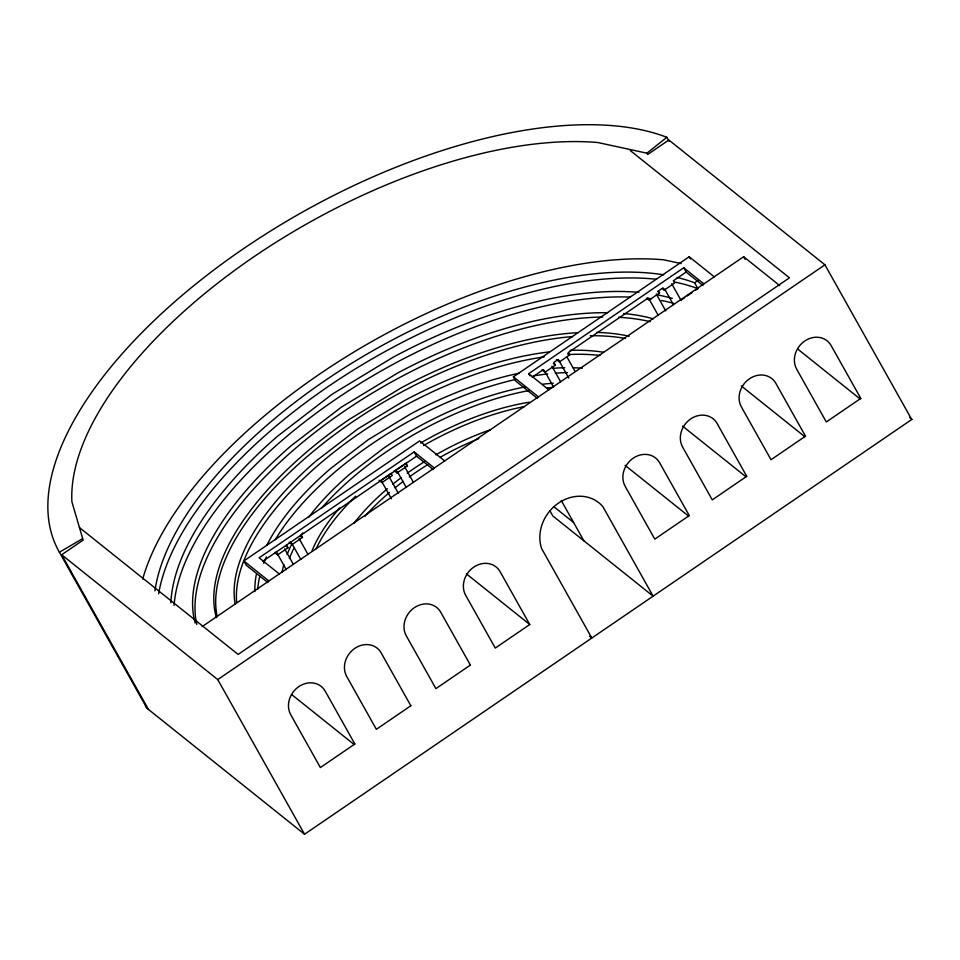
<?xml version="1.0" encoding="UTF-8"?>
<svg xmlns="http://www.w3.org/2000/svg" width="960" height="960" viewBox="0 0 960 960"><rect width="100%" height="100%" fill="white"/><g stroke="black" fill="none" stroke-linecap="round" stroke-linejoin="round"><path stroke-width="1.44" d="M148.476 709.464L61.668 554.772L83.136 540.108L71.904 501.864A352.62 164.46 -29.3 0 1 253.452 257.076A352.62 164.46 -29.3 0 1 597.924 142.548L646.908 153.18L666.852 137.304L669.036 141.204M267.888 582.552L246.252 565.248L243.852 560.964L419.628 440.892L444.684 460.92M537.444 398.424L515.808 381.132L513.396 376.836L689.184 256.764L714.24 276.804M434.328 468L414.18 451.896L259.128 557.808L279.264 573.924M529.884 375.828L528.672 373.692L683.736 267.768L703.872 283.884M262.752 561.264L416.58 456.18L433.368 469.608M532.32 377.136L543.456 369.528L544.98 372.24L555.348 365.172L553.824 362.448L558.084 359.532L559.428 361.92L569.784 354.84L568.44 352.452L648.108 298.044L649.212 300.024L659.58 292.944L658.464 290.964L662.988 287.868L664.248 290.1L674.604 283.02L673.356 280.788L686.136 272.064L702.924 285.48M381.924 482.592L392.292 475.512L391.092 473.376L380.724 480.456L381.924 482.592L378.984 480.24M289.188 542.148L292.14 544.5L302.496 537.42L301.164 535.032M397.092 472.92L407.46 465.84L405.984 463.2L395.616 470.28L397.092 472.92L394.152 470.568M274.752 552.468L277.692 554.82L288.06 547.74L286.536 545.028M677.1 277.464A331.8 154.74 -29.3 0 1 694.632 282.78L698.04 280.452M202.176 626.58L743.628 256.728L779.688 285.564M681.144 300.096L684.732 297.636M687.132 296.004L691.92 292.728M695.52 290.28L697.908 288.636L694.632 282.78M61.668 554.772L217.752 679.572L824.928 264.816L911.736 419.496M529.764 624.516L495.288 648.072L465.648 595.236A21.168 18.396 -51.4 0 1 473.724 567.144A21.168 18.396 -51.4 0 1 500.124 571.692L529.764 624.516L466.308 573.78M666.852 137.304A379.14 176.832 -29.3 0 0 243.216 248.88A379.14 176.832 -29.3 0 0 59.4 552.228L146.952 708.24L304.548 834.252L912 419.328L909.696 417.48M59.4 552.228L82.392 538.788M681.132 263.58L663.732 259.8A352.62 164.46 -29.3 0 0 349.992 354.432A352.62 164.46 -29.3 0 0 142.704 579.072M824.928 264.816L668.856 140.016L647.652 154.5L646.908 153.18M630.288 150.552L789.456 277.824L238.128 654.42L79.356 527.472M797.748 349.092L860.052 398.916M662.28 288.528L664.248 290.1M657.612 291.372L659.58 292.944M647.256 298.452L649.212 300.024M741.312 385.932L804.768 436.68M682.548 426.084L746.004 476.82M567.816 353.268L569.784 354.84M556.476 359.568L559.428 361.92M553.38 363.6L555.348 365.172M542.028 369.888L544.98 372.24M528.672 373.692L548.82 389.796M625.08 465.336L688.536 516.072M513.396 376.836L538.452 396.876M554.04 506.856L573.612 522.504M405.492 464.268L407.46 465.84M589.512 636.18L591.816 638.028L541.62 548.568A38.16 33.168 -51.4 0 1 558.492 503.088A38.16 33.168 -51.4 0 1 602.904 506.7L653.112 596.16L552.804 515.952L549.864 510.72M300.54 535.848L302.496 537.42M286.092 546.168L288.06 547.74M243.852 560.964L268.908 580.992M291.828 694.68L354.12 744.504M743.628 256.728L745.092 259.332M689.184 256.764L690.384 258.912M683.736 267.768L686.136 272.064M671.712 283.74L681.18 300.624M664.668 289.056L673.416 304.632M656.256 293.964L665.76 310.908M649.212 299.28L657.984 314.916M567.096 357.228L575.112 371.52M558.6 359.94L568.8 378.12M551.928 366.252L560.652 381.792M544.884 371.556L553.608 387.096M561.276 500.508L583.884 540.816M414.18 451.896L416.58 456.18M404.556 466.56L413.28 482.112M397.512 471.876L406.236 487.416M388.968 476.544L398.472 493.476M381.924 481.86L391.428 498.792M299.076 538.512L307.824 554.1M292.044 543.816L300.78 559.404M290.796 542.112L292.14 544.5M284.64 548.82L293.364 564.372M276.864 552.84L286.32 569.676M276.168 552.108L277.692 554.82M217.752 679.572L304.548 834.252M146.952 708.24A379.14 176.832 -29.3 0 1 145.548 705.696M364.776 516.456A159.792 74.532 -29.3 0 1 389.424 492.468M395.028 487.812A159.792 74.532 -29.3 0 1 403.236 481.404M409.296 476.952A159.792 74.532 -29.3 0 1 427.752 464.628M440.52 457.08A159.792 74.532 -29.3 0 1 478.764 438.648M154.92 590.892A331.8 154.74 -29.3 0 1 350.028 364.308A331.8 154.74 -29.3 0 1 663.744 274.824M158.652 593.832A331.8 154.74 -29.3 0 1 348.492 373.188A331.8 154.74 -29.3 0 1 656.076 279.228M674.568 282.036A331.8 154.74 -29.3 0 1 697.908 288.636M170.88 602.808A313.452 146.196 -29.3 0 1 277.524 436.224L332.292 394.128L393.384 357.084A313.452 146.196 -29.3 0 1 638.88 292.356M658.464 295.08A313.452 146.196 -29.3 0 1 672.288 298.428M174.096 605.436A313.452 146.196 -29.3 0 1 338.064 397.728A313.452 146.196 -29.3 0 1 630.468 297.084M646.596 298.26A313.452 146.196 -29.3 0 1 651.18 298.824M661.524 300.528A313.452 146.196 -29.3 0 1 674.016 303.48M195.12 622.992A288.576 134.592 -29.3 0 1 290.904 445.92L341.268 407.22L397.44 373.14A288.576 134.592 -29.3 0 1 607.704 312.72M623.592 313.524A288.576 134.592 -29.3 0 1 653.256 318.816M196.824 624.48A288.576 134.592 -29.3 0 1 320.676 428.052A288.576 134.592 -29.3 0 1 602.76 317.016M618.648 317.292A288.576 134.592 -29.3 0 1 650.136 321.66M216.408 617.652A264.384 123.3 -29.3 0 1 350.016 418.932L401.304 387.804A264.384 123.3 -29.3 0 1 578.112 332.676M596.892 332.412A264.384 123.3 -29.3 0 1 629.136 336.228M217.236 616.812A264.384 123.3 -29.3 0 1 322.944 443.568A264.384 123.3 -29.3 0 1 572.472 336.576M590.292 335.724A264.384 123.3 -29.3 0 1 625.308 338.448M235.26 604.308A240.168 112.008 -29.3 0 1 315.972 461.076L357.864 428.892L404.568 400.56A240.168 112.008 -29.3 0 1 548.844 351.96M570.192 350.328A240.168 112.008 -29.3 0 1 603.624 352.272M236.676 602.4A240.168 112.008 -29.3 0 1 544.2 356.904M567.996 354.552A240.168 112.008 -29.3 0 1 599.94 355.464M254.892 591.564A219.96 102.588 -29.3 0 1 256.38 574.38M266.712 545.472A219.96 102.588 -29.3 0 1 330.456 468.66L368.172 439.74L410.16 414.216A219.96 102.588 -29.3 0 1 518.964 373.26M552.708 368.328A219.96 102.588 -29.3 0 1 564.792 367.728M573.456 367.764A219.96 102.588 -29.3 0 1 582.264 368.232M282.156 572.004A199.272 92.94 -29.3 0 1 283.776 564.72M287.16 554.484A199.272 92.94 -29.3 0 1 291.624 544.416M308.616 517.344A199.272 92.94 -29.3 0 1 350.28 473.736L383.796 448.092A199.272 92.94 -29.3 0 1 525.456 386.856M542.748 384.204A199.272 92.94 -29.3 0 1 553.26 383.232M289.38 558.444A199.272 92.94 -29.3 0 1 293.844 548.376M300.288 536.736A199.272 92.94 -29.3 0 1 302.748 532.824M321.228 508.512A199.272 92.94 -29.3 0 1 529.104 390.552M546.492 387.984A199.272 92.94 -29.3 0 1 552.516 387.408M354.036 523.212A159.792 74.532 -29.3 0 1 387.348 488.76M392.952 484.104A159.792 74.532 -29.3 0 1 401.148 477.696M407.208 473.232A159.792 74.532 -29.3 0 1 424.416 461.7M435.852 454.836A159.792 74.532 -29.3 0 1 490.464 429.732M257.748 589.188A219.96 102.588 -29.3 0 1 259.752 576.3M263.748 563.304A219.96 102.588 -29.3 0 1 266.364 556.884M275.292 539.7A219.96 102.588 -29.3 0 1 515.856 379.404M533.172 375.96A219.96 102.588 -29.3 0 1 547.644 373.932M555.432 373.188A219.96 102.588 -29.3 0 1 567.516 372.6M312.108 550.56A177.036 82.572 -29.3 0 1 339.732 507.864M420.54 443.052A177.036 82.572 -29.3 0 1 529.296 402.204M316.128 548.736A177.036 82.572 -29.3 0 1 355.656 496.188M423.6 445.536A177.036 82.572 -29.3 0 1 524.28 406.632M354.852 744L320.376 767.556L290.736 714.72A21.168 18.396 -51.4 0 1 298.812 686.616A21.168 18.396 -51.4 0 1 325.212 691.164L354.852 744M410.844 705.756L376.356 729.312L346.716 676.476A21.168 18.396 -51.4 0 1 354.792 648.372A21.168 18.396 -51.4 0 1 381.192 652.932L410.844 705.756M470.388 665.076L435.912 688.632L406.26 635.796A21.168 18.396 -51.4 0 1 414.336 607.692A21.168 18.396 -51.4 0 1 440.736 612.252L470.388 665.076M689.268 515.568L654.792 539.124L625.14 486.288A21.168 18.396 -51.4 0 1 633.216 458.184A21.168 18.396 -51.4 0 1 659.616 462.732L689.268 515.568M746.736 476.316L712.26 499.872L682.608 447.036A21.168 18.396 -51.4 0 1 690.684 418.932A21.168 18.396 -51.4 0 1 717.084 423.48L746.736 476.316M805.5 436.176L771.024 459.72L741.372 406.896A21.168 18.396 -51.4 0 1 749.448 378.792A21.168 18.396 -51.4 0 1 775.848 383.34L805.5 436.176M860.784 398.412L826.308 421.956L796.656 369.132A21.168 18.396 -51.4 0 1 804.732 341.028A21.168 18.396 -51.4 0 1 831.132 345.576L860.784 398.412"/></g></svg>
